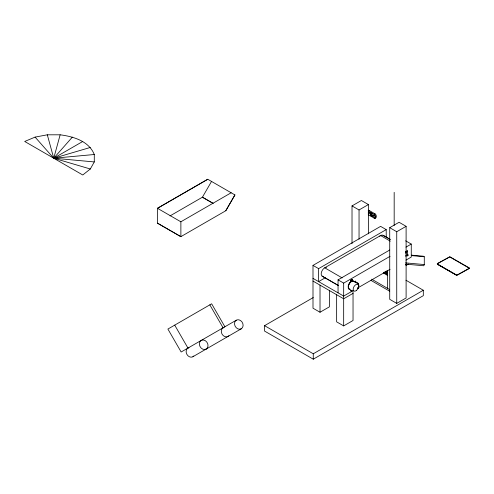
<?xml version="1.0" encoding="UTF-8"?>
<svg xmlns="http://www.w3.org/2000/svg" width="494" height="494" viewBox="0 0 494 494"><rect width="100%" height="100%" fill="white"/><g stroke="black" fill="none" stroke-linecap="round" stroke-linejoin="round"><path stroke-width="0.74" d="M370.728 214.662L370.809 214.075M370.574 214.1L370.914 214.532M371.284 215.742L371.093 215.822M372.198 216.267L372.482 216.292M371.716 214.075L371.902 213.618L371.006 213.093L370.895 213.569L370.852 212.92L370.926 213.612M350.845 282.08L350.845 281.018A1.124 0.648 -60 0 1 351.642 279.61A1.124 0.648 -60 0 1 352.438 280.098L352.438 281.166L350.536 281.969A4.637 2.674 -60 0 0 348.221 285.989L348.449 286.001A4.434 2.563 -60 0 1 350.666 282.16L350.684 280.919A1.124 0.648 -60 0 1 351.475 279.518A1.124 0.648 -60 0 1 352.271 279.999L352.234 280.993A4.637 2.674 -60 0 1 354.223 281.605L355.1 281.426M358.533 285.933L358.854 285.989L358.533 285.118M358.576 286.52L358.644 285.865M358.743 286.051L358.094 288.311L358.854 285.989M405.92 252.465L407.124 251.57L405.685 252.329M371.661 213.729L372.007 213.772L371.803 213.47M372.476 216.205L371.982 215.724L371.772 216.051L371.704 215.563L371.772 216.051M371.815 216.1L371.599 215.508L371.352 215.897M370.605 214.013L370.617 214.6M370.549 213.476C370.451 211.5 370.494 214.365 370.741 213.05M370.969 213.532L371.006 213.093M370.667 213.352L370.549 212.747M370.654 215.106L370.654 215.625L370.58 215.149M370.938 213.698L371.155 213.093M371.414 215.909L371.105 215.328M90.316 168.985L53.735 158.222L60.157 134.806C73.31 136.523 88.895 141.012 94.286 154.511L94.286 161.933L90.316 168.985L82.764 174.987L24.7 141.463L35.093 137.104L47.313 134.806L60.157 134.806M372.55 216.292L372.272 216.224M407.081 251.779L406.79 251.427L405.685 252.07M469.275 268.446L469.053 267.767L449.787 256.738L437.264 263.821L437.511 264.37L456.783 275.399L469.133 268.613L469.269 267.989M371.389 215.804L371.278 215.47M370.932 214.773L371.161 214.26L371 214.729M370.858 214.729C371.198 212.957 371.525 216.329 371.21 214.205M411.416 255.151L423.352 256.213L424.284 256.757L424.284 264.562L423.821 265.766L405.796 264.16M371.482 214.439L371.624 214.884C372.186 213.84 371.624 216.378 371.933 214.618M358.236 287.656L358.23 288.23M371.791 216.168L372.007 215.829M437.388 263.574L437.412 264.092L456.783 275.195L469.275 268.236L449.787 256.942L437.523 263.475M211.531 181.44L202.417 197.205L213.124 203.386L202.441 197.192L170.022 215.909M234.897 194.926L225.832 210.722L180.853 236.663L157.463 223.158L157.463 208.289L207.752 179.254L234.94 194.951L225.807 210.685M371.5 213.945L371.297 213.748C371.124 212.753 372.451 214.618 371.661 213.803M35.093 137.104L53.735 158.222L72.371 137.104M386.24 273.065L387.105 272.145L387.265 272.657L386.24 273.065L387.105 272.145M386.401 273.157L387.265 272.237M370.463 213.976L370.92 214.075M350.536 289.286A4.637 2.674 -60 0 1 348.221 287.946L348.356 287.823A4.434 2.563 -60 0 0 349.814 289.181M348.449 286.001L348.356 285.952A4.434 2.563 -60 0 1 350.573 282.111L350.586 281.932M371.933 213.828L371.148 213.822L371.222 213.13L371.574 213.982M47.313 134.806L53.735 158.222L82.764 141.463M157.487 208.301L207.776 179.273M157.487 223.171L180.878 236.651L180.878 221.781L231.167 192.771M352.018 243.659L352.018 205.912L361.386 200.508L368.407 204.559L368.407 233.835M352.018 205.912L359.045 209.969L368.407 204.559M374.119 218.089A2.353 1.68 76.3 0 0 376.243 216.94A2.353 1.68 76.3 0 0 375.045 213.871L369.135 210.456L368.215 210.994L374.119 214.402A2.26 1.303 60 0 1 375.718 217.169A2.26 1.303 60 0 1 374.119 218.089L368.215 214.68M236.336 320.174L181.144 352L167.898 329.06L211.642 303.804L224.887 326.744M368.215 212.297L369.531 212.723M371.297 213.427L371.297 213.507M371.5 213.377L371.581 214.069L372.031 213.988M371.729 213.501L371.729 214.001M371.383 215.032L371.451 214.34L371.624 214.884M371.865 215.31L371.519 214.47L371.451 215.075M370.827 215.705L370.654 215.545M371.352 215.717L371.105 215.421L371.439 215.433M374.119 214.402L375.045 213.871M371.488 215.545L371.673 216.193M372.124 215.89L372.198 216.582L372.315 216.002M371.939 216.434L372.081 215.785L372.013 216.477M329.387 290.274L329.387 306.848L320.019 312.251L312.998 308.2L312.998 265.395L380.596 226.369L386.215 229.611L386.215 237.244M312.998 265.395L318.618 268.637L386.215 229.611M389.717 227.678L399.078 222.269L406.105 226.326L406.105 297.968L396.738 303.378L389.717 299.321L389.717 227.678L396.738 231.729L406.105 226.326M390.285 241.152L380.596 235.533L324.706 267.804L342.144 277.9M325.243 277.789L318.618 281.617L318.618 268.637M338.05 292.837L338.05 279.857L389.741 250.013M405.969 280.234L423.315 290.25L423.315 295.659L313.27 359.194L264.568 331.073L264.568 325.67L313.258 297.561M338.05 279.857L343.67 283.105L390.062 256.318M405.963 247.136L411.267 244.073L411.267 257.053L405.963 260.116M406.037 251.421L407.519 250.835L407.519 254.441M405.648 251.915L407.519 250.835M354.464 281.79L355.526 281.055M355.235 282.179L354.976 281.944L355.408 281.691L358.533 283.5M354.396 281.574L355.31 282.105L355.717 281.864M405.92 255.645L406.994 255.021M406.037 255.75L407.291 255.028M354.976 281.944L358.23 283.661L358.854 285.18M405.648 256.244L407.519 255.163M353.037 290.676L343.67 296.079L312.998 278.375M357.588 288.045L390.062 269.298M353.037 293.374L343.67 298.784L312.998 281.074M405.518 264.667L406.846 263.901M405.901 265.525L408.501 264.024M336.642 294.727L336.642 321.853L343.67 325.904L353.037 320.501L353.037 291.349M264.568 325.67L313.27 353.784L423.315 290.25M352.16 281.185L352.197 281.172A4.434 2.563 -60 0 1 353.599 281.296M94.286 161.933L53.735 158.222L90.316 147.459M53.735 158.222L94.286 154.511M387.629 274.757L383.461 272.49M387.629 275.405L383.461 273.003M411.465 255.608L424.284 256.757M405.512 262.882L424.284 264.562M357.903 283.47L358.23 283.661M368.215 213.254L369.531 213.877L369.24 212.889M371.05 215.835L370.481 215.588M405.648 240.831L411.267 244.073M383.097 235.286L390.198 239.386M383.078 235.317L390.186 239.417M406.76 251.446L407.142 251.631M386.234 270.978L387.506 271.712M385.104 271.404L387.105 272.565M371.71 279.196L389.717 289.589M371.043 280.431L389.717 291.213M357.051 283.111L358.212 283.778L358.644 285.057M348.221 285.989L348.313 288.002M322.224 276.183L338.365 285.507L322.205 276.214M157.463 208.289L180.878 221.806M358.094 283.741L358.743 285.242M241.3 328.776A4.965 4.057 60 0 0 240.615 320.569A4.965 4.057 60 0 0 234.533 324.083A4.965 4.057 60 0 0 241.3 328.776L192.938 356.699M209.827 304.854L223.09 327.818M206.183 349.054L206.196 349.079A5.002 4.082 60 0 0 205.51 340.817A5.002 4.082 60 0 0 199.385 344.355A5.002 4.082 60 0 0 206.196 349.079M174.709 325.126L187.967 348.097M370.815 213.007L370.858 213.655M456.487 275.115L437.375 264.062M437.332 263.635L437.326 264.21M396.738 231.729L396.738 303.378M394.175 192.339L394.175 225.443M387.376 270.379L387.376 288.237M359.045 209.969L359.045 239.244M343.67 283.105L343.67 325.904M320.019 285.131L320.019 312.251M313.27 353.784L313.27 359.194M322.946 276.412A4.965 2.865 -60 0 1 321.662 271.614A4.965 2.865 -60 0 1 326.46 267.359M379.688 236.225A4.965 2.865 -60 0 1 383.64 235.829M384.999 273.602A0.747 0.432 0 0 1 384.351 273.386M384.622 272.799A0.747 0.432 0 0 1 385.641 272.954M387.531 274.936A0.747 0.432 0 0 1 386.963 274.892M386.617 274.411A0.747 0.432 0 0 1 387.531 274.108M387.531 274.287A0.747 0.432 0 0 1 386.592 273.874A0.747 0.432 0 0 1 387.531 273.46M384.276 272.41A0.747 0.432 0 0 0 384.9 272.947A0.747 0.432 0 0 0 385.74 272.521L385.715 272.41A0.747 0.432 0 0 0 384.622 272.151M351.975 290.206A0.661 0.383 -60 0 1 351.172 290.287M352.049 290.602A1.124 0.648 -60 0 1 351.234 291.071A1.124 0.648 -60 0 1 350.845 290.478L350.684 290.386A1.124 0.648 -60 0 0 351.685 290.719M349.258 289.033A4.434 2.563 -60 0 1 348.764 288.57M352.29 281.228A4.434 2.563 -60 0 1 353.698 281.352M405.772 253.49A0.661 0.383 -60 0 1 406.056 254.114M368.24 210.265A2.353 1.68 76.3 0 1 369.135 210.456M193.784 356.051A5.002 4.082 60 0 1 186.917 354.439A5.002 4.082 60 0 1 188.955 347.69M228.883 335.753A4.965 4.057 60 0 1 222.059 334.148A4.965 4.057 60 0 1 224.085 327.442M356.563 290.324A3.804 2.192 -60 0 0 357.767 284.433A3.804 2.192 -60 0 0 353.272 288.422A3.804 2.192 -60 0 0 356.563 290.324M351.765 281.006A0.661 0.383 -60 0 0 351.975 279.981A0.661 0.383 -60 0 0 351.191 280.678A0.661 0.383 -60 0 0 351.765 281.006M351.598 280.913A0.661 0.383 -60 0 0 351.808 279.888A0.661 0.383 -60 0 0 351.024 280.58A0.661 0.383 -60 0 0 351.598 280.913M407.791 255.812A0.661 0.383 -60 0 0 408.143 254.768A0.661 0.383 -60 0 0 407.334 255.305A0.661 0.383 -60 0 0 407.791 255.812M373.31 215.779A1.142 0.661 60 0 0 374.526 217.292A1.142 0.661 60 0 0 374.526 215.668A1.142 0.661 60 0 0 373.31 215.779"/></g></svg>
